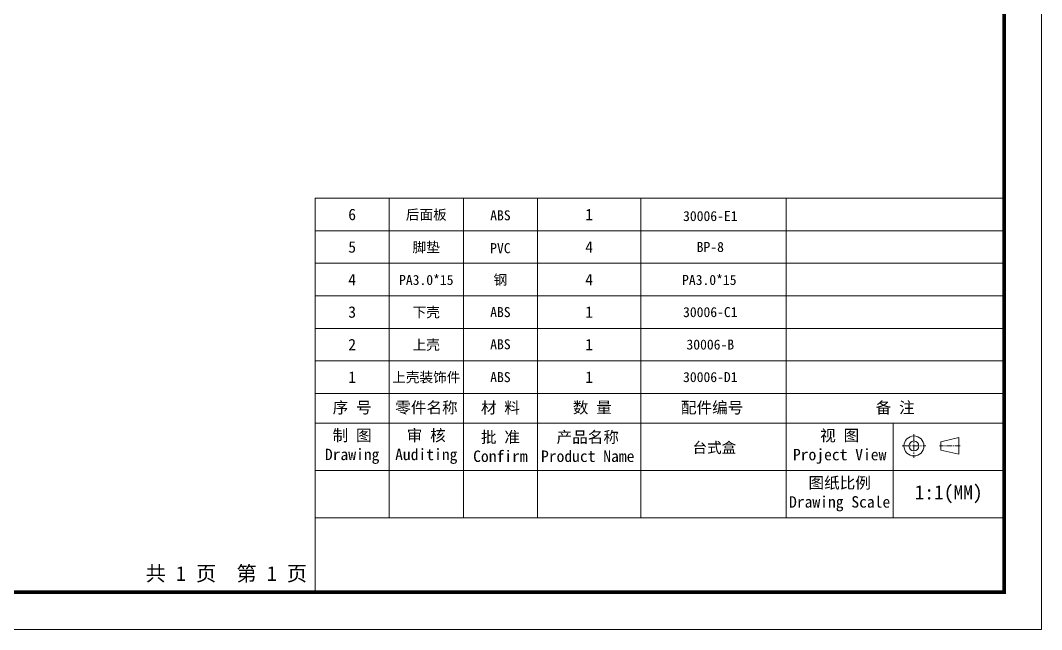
# Model space of a CAD drawing. Header units: millimetres. Extents: x 2099 to 2627, y -288 to 79.
# Drawn here: x 2378.8 to 2626.7, y -287.8 to -139.9 of the extents above; entities that cross this region are included whole.
import ezdxf
from ezdxf.enums import TextEntityAlignment as Align

# ---------------------------------------------------------------- set-up
doc = ezdxf.new("R2010")
doc.units = ezdxf.units.MM
doc.linetypes.add('CENTER', pattern=[50.8, 31.75, -6.35, 6.35, -6.35])
doc.layers.add('from', color=7, linetype='Continuous', lineweight=13)
doc.styles.add('宋体', font='SimSun.ttf')

msp = doc.modelspace()

# ---------------------------------------------------------------- linework, layer by layer
at = {"layer": 'from'}
for p, q in [((2617.591, -183.107), (2450.304, -183.107)), ((2450.304, -230.46), (2450.304, -183.107)), ((2468.3, -183.107), (2468.3, -230.46)), ((2486.295, -183.107), (2486.295, -230.46)), ((2504.29, -183.107), (2504.29, -230.46)), ((2529.394, -183.107), (2529.394, -230.46)), ((2564.69, -183.107), (2564.69, -230.46)), ((2617.591, -190.999), (2450.304, -190.999)), ((2617.591, -198.891), (2450.304, -198.891)), ((2617.591, -206.783), (2450.304, -206.783)), ((2617.591, -214.676), (2450.304, -214.676)), ((2617.591, -222.568), (2450.304, -222.568)), ((2450.304, -278.687), (2450.304, -230.46)), ((2617.591, -230.46), (2450.304, -230.46)), ((2468.3, -230.46), (2468.3, -260.692)), ((2486.295, -230.46), (2486.295, -260.692)), ((2504.29, -230.46), (2504.29, -260.692)), ((2529.394, -230.46), (2529.394, -260.692)), ((2564.69, -230.46), (2564.69, -260.692)), ((2617.591, -237.658), (2450.304, -237.658)), ((2590.628, -237.658), (2590.628, -260.692)), ((2606.592, -241.198), (2602.215, -242.209)), ((2602.215, -242.209), (2602.215, -244.23)), ((2606.592, -241.198), (2606.592, -245.241)), ((2606.592, -245.241), (2602.215, -244.23)), ((2617.591, -249.175), (2450.304, -249.175)), ((2617.591, -260.692), (2450.304, -260.692)), ((2617.591, -278.687), (2451.693, -278.687))]:
    msp.add_line(p, q, dxfattribs=at)
at = {"layer": 'from', "color": 1, "linetype": 'CENTER', "ltscale": 0.05}
for p, q in [((2595.693, -240.331), (2595.693, -246.107)), ((2592.805, -243.219), (2598.581, -243.219))]:
    msp.add_line(p, q, dxfattribs=at)
at = {"layer": 'from', "color": 1, "linetype": 'CENTER', "ltscale": 0.04}
msp.add_line((2606.929, -243.219), (2601.879, -243.219), dxfattribs=at)
at = {"layer": 'from'}
msp.add_lwpolyline([(2099.353, -287.775), (2626.679, -287.775), (2626.679, 78.669), (2099.353, 78.669)], close=True, dxfattribs=at)
at = {"layer": 'from', "const_width": 0.909}
msp.add_lwpolyline([(2108.441, -278.687), (2108.441, 69.581), (2617.591, 69.581), (2617.591, -278.687), (2108.441, -278.687)], dxfattribs=at)
at = {"layer": 'from'}
for radius in [2.426, 1.213]:
    msp.add_circle((2595.693, -243.219), radius, dxfattribs=at)

# ---------------------------------------------------------------- texts
at = {"layer": 'from', "style": '宋体'}
for s, height, p in [('6', 2.777, (2459.302, -187.053)), ('后面板', 2.4299, (2477.297, -187.053)), ('1', 2.777, (2516.842, -187.053)), ('ABS', 2.4299, (2495.292, -187.241)), ('30006-E1', 2.4299, (2546.252, -187.439)), ('5', 2.777, (2459.302, -194.945)), ('脚垫', 2.4299, (2477.297, -194.945)), ('PVC', 2.4299, (2495.292, -195.213)), ('4', 2.777, (2516.842, -194.945)), ('BP-8', 2.4299, (2546.252, -194.945)), ('4', 2.777, (2459.302, -202.837)), ('PA3.0*15', 2.4299, (2477.297, -202.837)), ('钢', 2.43, (2495.292, -202.837)), ('4', 2.777, (2516.842, -202.837)), ('PA3.0*15', 2.4299, (2546.009, -202.837)), ('3', 2.777, (2459.302, -210.73)), ('下壳', 2.4299, (2477.297, -210.73)), ('ABS', 2.4299, (2495.292, -210.73)), ('1', 2.777, (2516.842, -210.73)), ('30006-C1', 2.4299, (2546.252, -210.73)), ('2', 2.777, (2459.302, -218.622)), ('上壳', 2.4299, (2477.297, -218.622)), ('ABS', 2.4299, (2495.292, -218.533)), ('1', 2.777, (2516.842, -218.622)), ('30006-B', 2.4299, (2546.252, -218.622)), ('1', 2.777, (2459.302, -226.514)), ('上壳装饰件', 2.4299, (2477.297, -226.514)), ('ABS', 2.4299, (2495.292, -226.514)), ('1', 2.777, (2516.842, -226.514)), ('30006-D1', 2.4299, (2546.252, -226.514))]:
    msp.add_text(s, height=height, dxfattribs=at).set_placement(p, align=Align.MIDDLE)
at = {"layer": 'from', "attachment_point": 5, "style": '宋体'}
for s, insert, char_height in [('序 号', (2459.302, -234.059), 2.777), ('{\\fSimSun|b0|i0|c134|p2;零件名称}', (2477.34, -234.059), 2.77703), ('材 料', (2495.292, -234.059), 2.777), ('数 量', (2517.6, -234.059), 2.777), ('{\\fSimSun|b0|i0|c134|p2;配件编号}', (2546.695, -234.059), 2.77703), ('备 注', (2591.141, -234.059), 2.777), ('制 图\\PDrawing', (2459.302, -243.417), 2.777), ('审 核\\PAuditing', (2477.297, -243.417), 2.777), ('批 准\\PConfirm', (2495.292, -243.417), 2.777), ('产品名称\\PProduct Name', (2516.495, -243.417), 2.77703), ('视 图\\PProject View', (2577.659, -243.417), 2.77703), ('图纸比例\\PDrawing Scale', (2577.659, -254.934), 2.77703), ('1:1(MM)', (2604.11, -254.934), 3.4713), ('{\\fSimSun|b0|i0|c134|p2;\\H1.25x;共 1 页  第 1 页}', (2428.759, -274.377), 2.87922)]:
    msp.add_mtext(s, dxfattribs=dict(at, insert=insert, char_height=char_height))
at = {"layer": 'from', "color": 6, "insert": (2547.245, -243.77), "char_height": 2.592, "attachment_point": 5, "style": '宋体'}
msp.add_mtext('{\\C7;台式盒}', dxfattribs=at)

doc.saveas('drawing.dxf')
